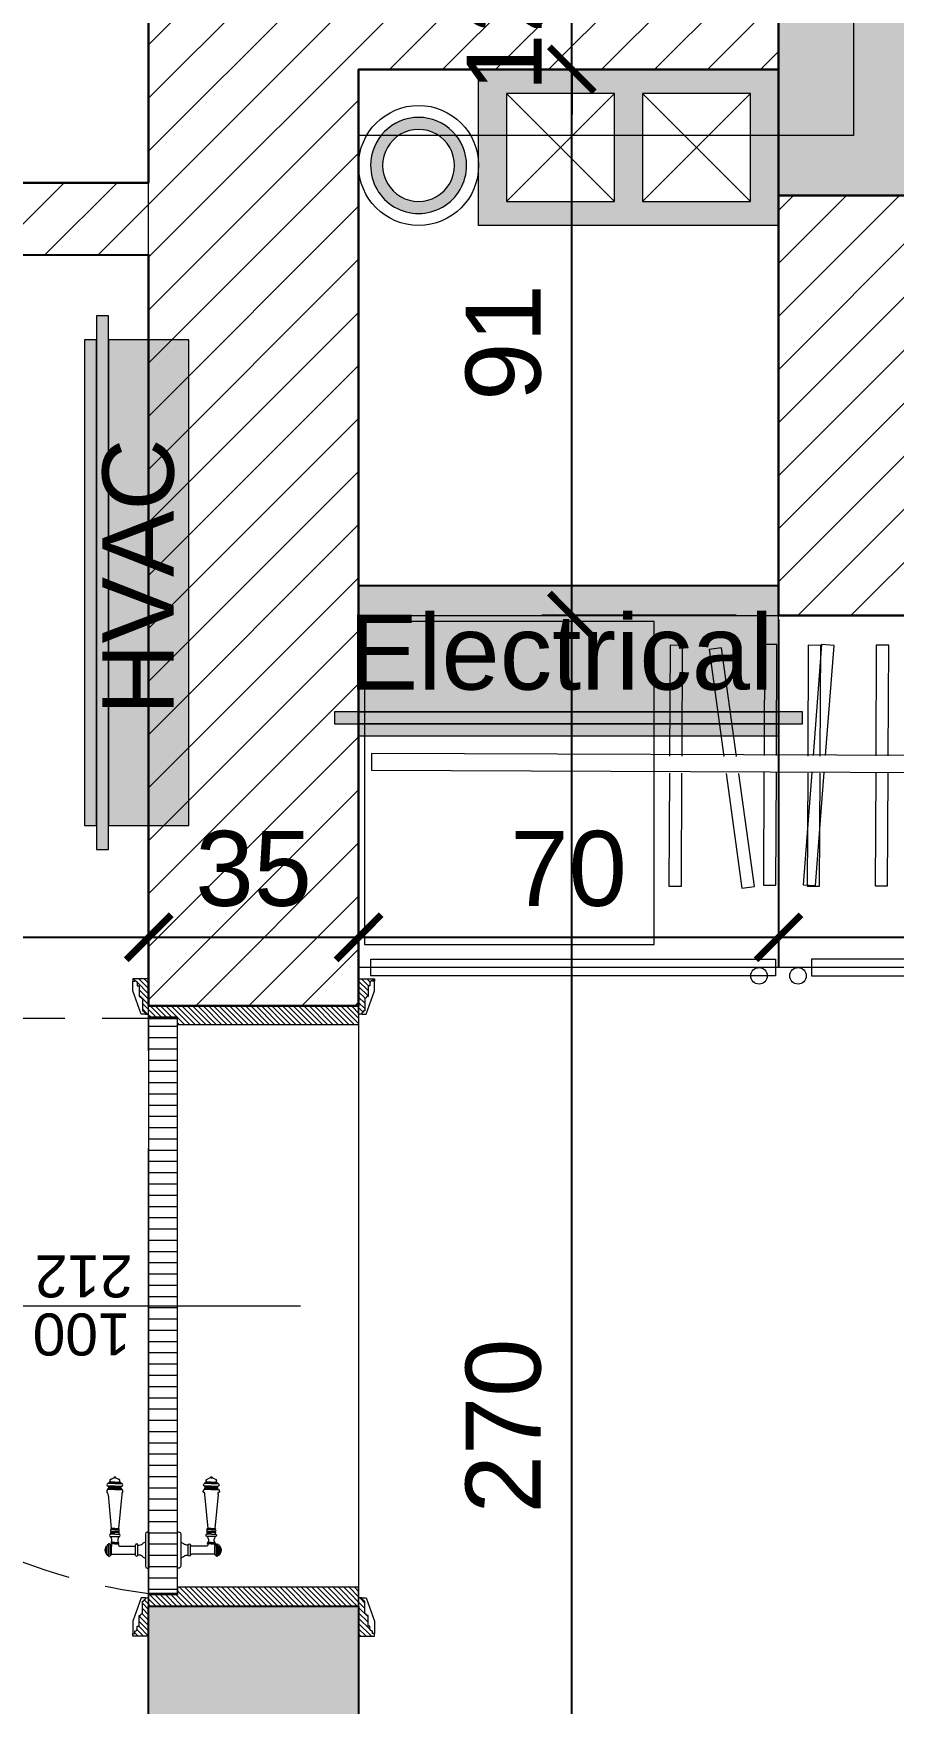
# Model space of a CAD drawing. Header units: centimetres. Extents: x 111832 to 117233, y -55119 to -48329.
# Drawn here: x 114675.2 to 114818.6, y -52813.6 to -52535.4 of the extents above; entities that cross this region are included whole.
import ezdxf

# ---------------------------------------------------------------- set-up
doc = ezdxf.new("R2010")
doc.units = ezdxf.units.CM
doc.header["$LTSCALE"] = 50
doc.header["$MEASUREMENT"] = 0
for name, pattern in [('AXES', [2, 1.25, -0.25, 0.25, -0.25]), ('CACHE', [0.375, 0.25, -0.125]), ('CONTINU', [0])]:
    doc.linetypes.add(name, pattern=pattern)
doc.layers.get('0').update_dxf_attribs({"color": 8})
for name, color, linetype in [('AXES', 10, 'AXES'), ('BETON COUPE', 3, 'CONTINU'), ('BETON TRAME', 252, 'Continuous'), ('BORD', 5, 'Continuous'), ('COTE 50ème', 1, 'Continuous'), ('TEXTE', 7, 'Continuous')]:
    doc.layers.add(name, color=color, linetype=linetype)
for name, color, linetype, lineweight in [('CONSOLE ISOL.', 214, 'Continuous', 15), ('door', 44, 'Continuous', 5), ('KASETAT_Pen_No__22', 8, 'Continuous', 50), ('KASETAT_Pen_No__75', 6, 'Continuous', 20), ('MACONNERIE COUPE', 7, 'Continuous', 30), ('MACONNERIE HACHURE', 253, 'Continuous', 13), ('mobilimi', 8, 'Continuous', 9), ('PERCEMENT', 253, 'Continuous', 20)]:
    doc.layers.add(name, color=color, linetype=linetype, lineweight=lineweight)
doc.layers.add('KASETAT_Pen_No__176', color=7, linetype='Continuous', lineweight=15, true_color=0x93a0c6)
doc.styles.add('GENERATED_STYLE_1', font='arial.ttf')
doc.styles.add('RS_TEXT_1.50', font='arial.ttf', dxfattribs={"height": 12.5})
doc.styles.add('RS_TXT_50', font='arial.ttf', dxfattribs={"height": 12.5})
doc.dimstyles.new('RS_50CM_LINEAIRE', dxfattribs={"dimscale": 5, "dimtxt": 12.5, "dimasz": 1.5, "dimexe": 1, "dimexo": 2.5, "dimgap": 1, "dimtad": 1, "dimdec": 1, "dimrnd": 0.5, "dimdsep": 46, "dimtxsty": 'RS_TXT_50', "dimblk1": 'ARCHTICK', "dimblk2": 'ARCHTICK', "dimsah": 1, "dimcen": 2.5, "dimdle": 1, "dimclrt": 4, "dimadec": 0, "dimazin": 2, "dimtfac": 1, "dimtdec": 1, "dimtix": 1, "dimtmove": 2, "dimatfit": 3, "dimfxl": 1, "dimtolj": 1, "dimtzin": 0, "dimarcsym": 0})

# ---------------------------------------------------------------- blocks, each defined once
blk = doc.blocks.new('A$C7560ca7f')
at = {"layer": 'AXES', "lineweight": 5, "ltscale": 1.3}
blk.add_line((740, -4150), (740, -1058.41), dxfattribs=at)
blk = doc.blocks.new('door900')
at = {"color": 0}
for p, q in [((-9.3, 67.7), (9.3, 67.7)), ((9.3, 65.2), (-9.3, 65.2)), ((-6.8, 71.5), (-6.8, 70.2)), ((-5.5, 71.5), (-6.8, 71.5)), ((-6.8, 70.2), (6.8, 70.2)), ((-6.8, 62.7), (-6.8, 24)), ((-6.8, 62.7), (6.8, 62.7)), ((-5.5, 71.5), (5.5, 71.5)), ((5.5, 71.5), (6.8, 71.5)), ((6.8, 71.5), (6.8, 70.2)), ((8.7, 62.7), (6.8, 62.7)), ((10.5, 56.8), (10.5, 62.5)), ((10.5, 56.8), (10.5, 51.1)), ((12.7, 56.8), (12.7, 62.5)), ((12.7, 56.8), (12.7, 51.1)), ((22.5, 63.8), (22.5, 49.8)), ((26.5, 56.8), (26.5, 63.8)), ((26.5, 63.8), (29.1, 63.8)), ((26.5, 63.8), (29.1, 63.8)), ((26.5, 56.8), (26.5, 49.8)), ((29.1, 63.8), (29.1, 62.8)), ((29.1, 62.8), (29.1, 56.8)), ((29.1, 50.8), (29.1, 56.8)), ((31.1, 62.8), (31.1, 56.8)), ((31.1, 50.8), (31.1, 56.8)), ((34.1, 56.8), (34.1, 62.8)), ((34.1, 62.8), (34.1, 56.8)), ((34.1, 50.8), (34.1, 56.8)), ((34.1, 56.8), (34.1, 50.8)), ((92.8, 68.1), (36.2, 62.8)), ((36.2, 56.8), (36.2, 62.8)), ((36.2, 56.8), (36.2, 50.8)), ((101.2, 67.3), (103.2, 68)), ((101.2, 56.8), (101.2, 67.3)), ((101.2, 56.8), (101.2, 46.3)), ((103.2, 68), (103.2, 67.7)), ((103.2, 56.8), (103.2, 68)), ((103.2, 56.8), (103.2, 46.3)), ((106.5, 68), (105.5, 67.3)), ((105.5, 56.8), (105.5, 67.3)), ((105.5, 56.8), (105.5, 46.3)), ((106.5, 56.8), (106.5, 68)), ((106.5, 56.8), (106.5, 45.7)), ((110.7, 68), (111.8, 67.3)), ((110.7, 56.8), (110.7, 68)), ((110.7, 56.8), (110.7, 45.7)), ((111.8, 56.8), (111.8, 67.3)), ((111.8, 66.2), (113.3, 66.2)), ((111.8, 56.8), (111.8, 46.3)), ((113.3, 56.8), (113.3, 66.2)), ((113.3, 56.8), (113.3, 47.5)), ((120.5, 56.8), (120.5, 58.6)), ((120.5, 56.8), (120.5, 55)), ((6.8, 49.1), (6.8, 24)), ((8.7, 50.9), (8.7, 50.9)), ((26.5, 49.8), (29.1, 49.8)), ((26.5, 49.8), (29.1, 49.8)), ((29.1, 50.8), (29.1, 49.8)), ((29.1, 49.8), (29.1, 49.8)), ((92.8, 45.5), (36.2, 50.8)), ((101.2, 46.3), (103.2, 45.7)), ((103.2, 45.9), (103.2, 45.7)), ((106.5, 45.7), (105.5, 46.3)), ((110.7, 45.7), (111.8, 46.3)), ((111.8, 47.5), (113.3, 47.5)), ((-30, 3), (-30, 0)), ((30, 0), (-30, 0)), ((27, 6), (-27, 6)), ((-8.3, 22.3), (8.3, 22.3)), ((-8.3, 18.3), (8.3, 18.3)), ((30, 3), (30, 0))]:
    blk.add_line(p, q, dxfattribs=at)
for centre, radius, start, end in [((-9.3, 66.5), 1.25, 90, 270), ((-6.8, 67.7), 2.51, 90.115, 179.885), ((-6.8, 65.2), 2.51, 180.115, 269.885), ((0, 64), 9.29, 53.4104, 126.5896), ((6.8, 67.7), 2.51, 0.115, 89.885), ((6.8, 65.2), 2.51, 270.115, 359.885), ((8.6, 64.9), 2.15, 272.7029, 297.6142), ((9.3, 66.5), 1.25, 270, 90), ((10, 62.5), 0.561, 3.7097, 127.9634), ((11.6, 62.5), 1.1, 0.0106, 179.9894), ((16.7, 70.5), 8.83, 243.5466, 311.3694), ((24.5, 63.7), 2.01, 4.1469, 175.8531), ((30.1, 62.8), 1.03, 0, 180.0014), ((32.6, 62.8), 1.48, 0, 180), ((35.2, 62.8), 1.03, 0, 180), ((32.6, 62.8), 1.48, 1.563306237032948e-10, 2.08440831604393e-10), ((93.1, 72.5), 4.4, 266.3976, 315.6468), ((98.3, 67.4), 2.89, 358.3861, 135.6468), ((104.3, 67.6), 1.15, 170.914, 348.1019), ((108.6, 68), 2.1, 0, 180), ((115.5, 62.5), 2.84, 13.4568, 140.4953), ((127.9, 65.2), 9.88, 191.9991, 221.6757), ((120.5, 56.8), 1.79, 0, 90), ((120.5, 56.8), 1.79, 270, 0), ((8.7, 49), 1.91, 88.7426, 178.1515), ((8.6, 48.8), 2.15, 62.3858, 87.2971), ((10, 51.1), 0.561, 232.0366, 356.2903), ((11.6, 51.1), 1.1, 180.0106, 359.9894), ((16.7, 43.2), 8.83, 48.6306, 116.4534), ((24.5, 50), 2.01, 184.1469, 355.8531), ((30.1, 50.8), 1.03, 179.9972, 0), ((32.6, 50.8), 1.48, 180, 0), ((35.2, 50.8), 1.03, 180, 0), ((93.1, 41.1), 4.4, 44.3532, 93.6024), ((98.3, 46.2), 2.89, 224.3532, 1.6139), ((104.3, 46.1), 1.15, 11.8981, 189.086), ((108.6, 45.7), 2.1, 180, 0), ((115.5, 51.2), 2.84, 219.5047, 346.5432), ((127.9, 48.5), 9.88, 138.3243, 168.0009), ((-27, 3), 3, 90, 180), ((-6.8, 6), 6, 130.5908, 180), ((-16.6, 16.6), 8.41, 314.3689, 12.0705), ((-8.3, 20.3), 2, 90, 270), ((-8.5, 24), 1.71, 275.059, 359.7825), ((8.5, 24), 1.71, 180.2175, 264.941), ((16.6, 16.6), 8.41, 167.9295, 225.6311), ((8.3, 20.3), 2, 270, 90), ((6.8, 6), 6, 0, 49.4092), ((27, 3), 3, 0, 90)]:
    blk.add_arc(centre, radius, start, end, dxfattribs=at)
blk = doc.blocks.new('_ArchTick')
at = {"color": 0, "linetype": 'ByBlock', "const_width": 0.15}
blk.add_lwpolyline([(-0.5, -0.5), (0.5, 0.5)], dxfattribs=at)
blk = doc.blocks.new('*D1177')
at = {"layer": 'COTE 50ème', "color": 0, "lineweight": -2, "ltscale": 0.5, "transparency": 16777216}
for p, q in [((113989.37, -52568.49), (113989.37, -52690.94)), ((113984.37, -52685.94), (114699.37, -52685.94)), ((114694.37, -52690.31), (114694.37, -52690.94))]:
    blk.add_line(p, q, dxfattribs=at)
at = {"layer": 'Defpoints', "color": 0, "ltscale": 0.5, "transparency": 16777216}
for p in [(113989.37, -52555.99), (114694.37, -52677.81), (114694.37, -52685.94)]:
    blk.add_point(p, dxfattribs=at)
at = {"layer": 'COTE 50ème', "color": 0, "lineweight": -2, "ltscale": 0.5, "transparency": 16777216, "xscale": 7.5, "yscale": 7.5, "zscale": 7.5, "rotation": 180}
blk.add_blockref('_ArchTick', (113989.37, -52685.94), dxfattribs=at)
at = {"layer": 'COTE 50ème', "color": 0, "lineweight": -2, "ltscale": 0.5, "transparency": 16777216, "xscale": 7.5, "yscale": 7.5, "zscale": 7.5}
blk.add_blockref('_ArchTick', (114694.37, -52685.94), dxfattribs=at)
at = {"layer": 'COTE 50ème', "color": 4, "ltscale": 0.5, "transparency": 16777216, "insert": (114341.87, -52674.55), "char_height": 12.5, "attachment_point": 5, "style": 'RS_TXT_50'}
blk.add_mtext('\\A1;705', dxfattribs=at)
blk = doc.blocks.new('*D1178')
at = {"layer": 'COTE 50ème', "color": 0, "lineweight": -2, "ltscale": 0.5, "transparency": 16777216}
for p, q in [((114729.37, -52679.63), (114729.37, -52690.94)), ((114689.37, -52685.94), (114734.37, -52685.94)), ((114694.37, -52690.31), (114694.37, -52690.94))]:
    blk.add_line(p, q, dxfattribs=at)
at = {"layer": 'Defpoints', "color": 0, "ltscale": 0.5, "transparency": 16777216}
for p in [(114729.37, -52667.13), (114694.37, -52677.81), (114729.37, -52685.94)]:
    blk.add_point(p, dxfattribs=at)
at = {"layer": 'COTE 50ème', "color": 0, "lineweight": -2, "ltscale": 0.5, "transparency": 16777216, "xscale": 7.5, "yscale": 7.5, "zscale": 7.5, "rotation": 180}
blk.add_blockref('_ArchTick', (114694.37, -52685.94), dxfattribs=at)
at = {"layer": 'COTE 50ème', "color": 0, "lineweight": -2, "ltscale": 0.5, "transparency": 16777216, "xscale": 7.5, "yscale": 7.5, "zscale": 7.5}
blk.add_blockref('_ArchTick', (114729.37, -52685.94), dxfattribs=at)
at = {"layer": 'COTE 50ème', "color": 4, "ltscale": 0.5, "transparency": 16777216, "insert": (114711.87, -52674.55), "char_height": 12.5, "attachment_point": 5, "style": 'RS_TXT_50'}
blk.add_mtext('\\A1;35', dxfattribs=at)
blk = doc.blocks.new('*D1179')
at = {"layer": 'COTE 50ème', "color": 0, "lineweight": -2, "ltscale": 0.5, "transparency": 16777216}
for p, q in [((114799.37, -52632.98), (114799.37, -52690.94)), ((114729.37, -52679.63), (114729.37, -52690.94)), ((114724.37, -52685.94), (114804.37, -52685.94))]:
    blk.add_line(p, q, dxfattribs=at)
at = {"layer": 'Defpoints', "color": 0, "ltscale": 0.5, "transparency": 16777216}
for p in [(114799.37, -52620.48), (114729.37, -52667.13), (114799.37, -52685.94)]:
    blk.add_point(p, dxfattribs=at)
at = {"layer": 'COTE 50ème', "color": 0, "lineweight": -2, "ltscale": 0.5, "transparency": 16777216, "xscale": 7.5, "yscale": 7.5, "zscale": 7.5, "rotation": 180}
blk.add_blockref('_ArchTick', (114729.37, -52685.94), dxfattribs=at)
at = {"layer": 'COTE 50ème', "color": 0, "lineweight": -2, "ltscale": 0.5, "transparency": 16777216, "xscale": 7.5, "yscale": 7.5, "zscale": 7.5}
blk.add_blockref('_ArchTick', (114799.37, -52685.94), dxfattribs=at)
at = {"layer": 'COTE 50ème', "color": 4, "ltscale": 0.5, "transparency": 16777216, "insert": (114764.37, -52674.55), "char_height": 12.5, "attachment_point": 5, "style": 'RS_TXT_50'}
blk.add_mtext('\\A1;70', dxfattribs=at)
blk = doc.blocks.new('*D1180')
at = {"layer": 'COTE 50ème', "color": 0, "lineweight": -2, "ltscale": 0.5, "transparency": 16777216}
for p, q in [((114799.37, -52632.98), (114799.37, -52690.94)), ((115119.37, -52642.38), (115119.37, -52690.94)), ((114794.37, -52685.94), (115124.37, -52685.94))]:
    blk.add_line(p, q, dxfattribs=at)
at = {"layer": 'Defpoints', "color": 0, "ltscale": 0.5, "transparency": 16777216}
for p in [(114799.37, -52620.48), (115119.37, -52629.88), (115119.37, -52685.94)]:
    blk.add_point(p, dxfattribs=at)
at = {"layer": 'COTE 50ème', "color": 0, "lineweight": -2, "ltscale": 0.5, "transparency": 16777216, "xscale": 7.5, "yscale": 7.5, "zscale": 7.5, "rotation": 180}
blk.add_blockref('_ArchTick', (114799.37, -52685.94), dxfattribs=at)
at = {"layer": 'COTE 50ème', "color": 0, "lineweight": -2, "ltscale": 0.5, "transparency": 16777216, "xscale": 7.5, "yscale": 7.5, "zscale": 7.5}
blk.add_blockref('_ArchTick', (115119.37, -52685.94), dxfattribs=at)
at = {"layer": 'COTE 50ème', "color": 4, "ltscale": 0.5, "transparency": 16777216, "insert": (114959.37, -52674.55), "char_height": 12.5, "attachment_point": 5, "style": 'RS_TXT_50'}
blk.add_mtext('\\A1;320', dxfattribs=at)
blk = doc.blocks.new('*D1277')
at = {"layer": 'COTE 50ème', "color": 0, "lineweight": -2, "ltscale": 0.5, "transparency": 16777216}
for p, q in [((114764.92, -52907.36), (114764.92, -52627.36)), ((114792.31, -52632.36), (114759.92, -52632.36)), ((114755.15, -52902.36), (114769.92, -52902.36))]:
    blk.add_line(p, q, dxfattribs=at)
at = {"layer": 'Defpoints', "color": 0, "ltscale": 0.5, "transparency": 16777216}
for p in [(114764.92, -52632.36), (114804.81, -52632.36), (114742.65, -52902.36)]:
    blk.add_point(p, dxfattribs=at)
at = {"layer": 'COTE 50ème', "color": 0, "lineweight": -2, "ltscale": 0.5, "transparency": 16777216, "xscale": 7.5, "yscale": 7.5, "zscale": 7.5}
for p, rotation in [((114764.92, -52632.36), 90), ((114764.92, -52902.36), 270)]:
    blk.add_blockref('_ArchTick', p, dxfattribs=dict(at, rotation=rotation))
at = {"layer": 'COTE 50ème', "color": 4, "ltscale": 0.5, "transparency": 16777216, "insert": (114753.54, -52767.36), "char_height": 12.5, "attachment_point": 5, "rotation": 90, "style": 'RS_TXT_50'}
blk.add_mtext('\\A1;270', dxfattribs=at)
blk = doc.blocks.new('*D1278')
at = {"layer": 'COTE 50ème', "color": 0, "lineweight": -2, "ltscale": 0.5, "transparency": 16777216}
for p, q in [((114764.92, -52637.36), (114764.92, -52536.36)), ((114757.06, -52541.36), (114769.92, -52541.36)), ((114792.31, -52632.36), (114759.92, -52632.36))]:
    blk.add_line(p, q, dxfattribs=at)
at = {"layer": 'Defpoints', "color": 0, "ltscale": 0.5, "transparency": 16777216}
for p in [(114744.56, -52541.36), (114764.92, -52541.36), (114804.81, -52632.36)]:
    blk.add_point(p, dxfattribs=at)
at = {"layer": 'COTE 50ème', "color": 0, "lineweight": -2, "ltscale": 0.5, "transparency": 16777216, "xscale": 7.5, "yscale": 7.5, "zscale": 7.5}
for p, rotation in [((114764.92, -52541.36), 90), ((114764.92, -52632.36), 270)]:
    blk.add_blockref('_ArchTick', p, dxfattribs=dict(at, rotation=rotation))
at = {"layer": 'COTE 50ème', "color": 4, "ltscale": 0.5, "transparency": 16777216, "insert": (114753.54, -52586.86), "char_height": 12.5, "attachment_point": 5, "rotation": 90, "style": 'RS_TXT_50'}
blk.add_mtext('\\A1;91', dxfattribs=at)
blk = doc.blocks.new('*D1279')
at = {"layer": 'COTE 50ème', "color": 0, "lineweight": -2, "ltscale": 0.5, "transparency": 16777216}
for p, q in [((114764.92, -52529.36), (114764.92, -52521.86)), ((114757.06, -52529.36), (114769.92, -52529.36)), ((114764.92, -52541.36), (114764.92, -52529.36)), ((114757.06, -52541.36), (114769.92, -52541.36)), ((114764.92, -52541.36), (114764.92, -52548.86))]:
    blk.add_line(p, q, dxfattribs=at)
at = {"layer": 'Defpoints', "color": 0, "ltscale": 0.5, "transparency": 16777216}
for p in [(114744.56, -52529.36), (114764.92, -52529.36), (114744.56, -52541.36)]:
    blk.add_point(p, dxfattribs=at)
at = {"layer": 'COTE 50ème', "color": 0, "lineweight": -2, "ltscale": 0.5, "transparency": 16777216, "xscale": 7.5, "yscale": 7.5, "zscale": 7.5}
for p, rotation in [((114764.92, -52529.36), 270), ((114764.92, -52541.36), 90)]:
    blk.add_blockref('_ArchTick', p, dxfattribs=dict(at, rotation=rotation))
at = {"layer": 'COTE 50ème', "color": 4, "ltscale": 0.5, "transparency": 16777216, "insert": (114753.64, -52535.36), "char_height": 12.5, "attachment_point": 5, "rotation": 90, "style": 'RS_TXT_50'}
blk.add_mtext('\\A1;12', dxfattribs=at)
blk = doc.blocks.new('*D1291')
at = {"layer": 'COTE 50ème', "color": 0, "lineweight": -2, "ltscale": 0.5, "transparency": 16777216}
for p, q in [((114582.2, -53114.36), (114582.2, -52567.35)), ((114586.75, -52572.35), (114587.2, -52572.35)), ((114674.37, -53109.36), (114577.2, -53109.36))]:
    blk.add_line(p, q, dxfattribs=at)
at = {"layer": 'Defpoints', "color": 0, "ltscale": 0.5, "transparency": 16777216}
for p in [(114574.25, -52572.35), (114582.2, -52572.35), (114686.87, -53109.36)]:
    blk.add_point(p, dxfattribs=at)
at = {"layer": 'COTE 50ème', "color": 0, "lineweight": -2, "ltscale": 0.5, "transparency": 16777216, "xscale": 7.5, "yscale": 7.5, "zscale": 7.5}
for p, rotation in [((114582.2, -52572.35), 90), ((114582.2, -53109.36), 270)]:
    blk.add_blockref('_ArchTick', p, dxfattribs=dict(at, rotation=rotation))
at = {"layer": 'COTE 50ème', "color": 4, "ltscale": 0.5, "transparency": 16777216, "insert": (114570.81, -52840.86), "char_height": 12.5, "attachment_point": 5, "rotation": 90, "style": 'RS_TXT_50'}
blk.add_mtext('\\A1;537', dxfattribs=at)

msp = doc.modelspace()

# ---------------------------------------------------------------- hatches: boundary and pattern name
at = {"layer": 'BETON TRAME', "transparency": 33554559}
h = msp.add_hatch(color=256, dxfattribs=at)
h.dxf.hatch_style = 1
h.paths.add_polyline_path([(115189.37, -52797.36), (115224.37, -52797.36), (115224.37, -53272.36), (114694.37, -53272.36), (114694.37, -52797.36), (114729.37, -52797.36), (114729.37, -53232.36), (114939.37, -53232.36), (114939.37, -52902.36), (114979.37, -52902.36), (114979.37, -53232.36), (115189.37, -53232.36)])
h.paths.add_polyline_path([(114824.37, -52057.36), (114799.37, -52057.36), (114799.37, -52562.36), (114824.37, -52562.36)])
h.paths.add_polyline_path([(115119.37, -52057.36), (115094.37, -52057.36), (115094.37, -52562.36), (115119.37, -52562.36)])
h.paths.add_polyline_path([(114689.37, -52082.36), (114799.37, -52082.36), (114799.37, -52057.36), (114689.37, -52057.36)])
h.paths.add_polyline_path([(114229.37, -52082.36), (114329.37, -52082.36), (114329.37, -52057.36), (114229.37, -52057.36)])
h.paths.add_polyline_path([(113989.37, -52147.36), (113964.37, -52147.36), (113964.37, -52057.36), (113989.37, -52057.36)])
h.paths.add_polyline_path([(113964.37, -52567.36), (113989.37, -52567.36), (113989.37, -52424.25), (113964.37, -52424.25)])
h.paths.add_polyline_path([(113964.37, -52887.36), (113989.37, -52887.36), (113989.37, -52747.36), (113964.37, -52747.36)])
h.paths.add_polyline_path([(113964.37, -53134.36), (114044.37, -53134.36), (114044.37, -53109.36), (113989.37, -53109.36), (113989.37, -53082.36), (113964.37, -53082.36)])
h.paths.add_polyline_path([(114329.37, -53134.36), (114399.37, -53134.36), (114399.37, -53109.36), (114329.37, -53109.36)])
h.paths.add_polyline_path([(114484.37, -53134.36), (114499.37, -53134.36), (114499.37, -53109.36), (114484.37, -53109.36)])
h.paths.add_polyline_path([(115434.48, -53134.36), (115419.37, -53134.36), (115419.37, -53109.36), (115434.48, -53109.36)])
h.paths.add_polyline_path([(115589.37, -53134.36), (115519.37, -53134.36), (115519.37, -53109.36), (115589.37, -53109.36)])
h.paths.add_polyline_path([(115954.37, -53134.36), (115874.37, -53134.36), (115874.37, -53109.36), (115929.37, -53109.36), (115929.37, -53062.36), (115954.37, -53062.36)])
h.paths.add_polyline_path([(115954.37, -52887.36), (115929.37, -52887.36), (115929.37, -52747.36), (115954.37, -52747.36)])
h.paths.add_polyline_path([(115929.37, -52147.36), (115954.37, -52147.36), (115954.37, -52057.36), (115929.37, -52057.36)])
h.paths.add_polyline_path([(115689.37, -52082.36), (115689.37, -52057.36), (115589.37, -52057.36), (115589.37, -52082.36)])
h.paths.add_polyline_path([(115119.37, -52082.36), (115229.37, -52082.36), (115229.37, -52057.36), (115119.37, -52057.36)])
h.paths.add_polyline_path([(115954.37, -52567.36), (115929.37, -52567.36), (115929.37, -52424.25), (115954.37, -52424.25)])
h.paths.add_polyline_path([(115764.37, -52507.36), (115704.37, -52507.36), (115704.37, -52482.36), (115764.37, -52482.36)])
h.paths.add_polyline_path([(115579.37, -52507.36), (115519.37, -52507.36), (115519.37, -52482.36), (115579.37, -52482.36)])
h.paths.add_polyline_path([(114339.37, -52507.36), (114399.37, -52507.36), (114399.37, -52482.36), (114339.37, -52482.36)])
h.paths.add_polyline_path([(114154.37, -52507.36), (114214.37, -52507.36), (114214.37, -52482.36), (114154.37, -52482.36)])
at = {"layer": 'door'}
h = msp.add_hatch(dxfattribs=at)
h.set_pattern_fill('ANSI31', color=256, scale=5, angle=1170)
h.set_pattern_definition([(135, (59108.11804, -191215.2286), (-0.4419417382, -0.4419417382), [])])
edge = h.paths.add_edge_path()
edge.add_line((114731.25, -52693.61), (114731.25, -52694.03))
edge.add_line((114731.25, -52694.03), (114730.94, -52694.03))
edge.add_line((114730.94, -52694.03), (114730.94, -52695.79))
edge.add_line((114730.94, -52695.79), (114730.73, -52695.79))
edge.add_arc((114730.41, -52695.79), 0.314, -90, 0, ccw=False)
edge.add_line((114730.41, -52696.11), (114730.41, -52698.2))
edge.add_line((114730.41, -52698.2), (114730.21, -52698.2))
edge.add_arc((114729.89, -52698.2), 0.314, -90, 0, ccw=False)
edge.add_line((114729.89, -52698.51), (114729.89, -52698.72))
edge.add_line((114729.89, -52698.72), (114729.37, -52698.72))
edge.add_line((114729.37, -52698.72), (114729.37, -52692.86))
edge.add_line((114729.37, -52692.86), (114731.99, -52692.86))
edge.add_line((114731.99, -52692.86), (114731.99, -52693.27))
edge.add_line((114731.99, -52693.27), (114731.67, -52693.27))
edge.add_line((114731.67, -52693.27), (114731.67, -52693.19))
edge.add_arc((114731.67, -52693.61), 0.419, 90, 180)
h.paths.add_polyline_path([(114729.37, -52697.36), (114729.37, -52700.51), (114699.19, -52700.51), (114699.19, -52699.25), (114694.37, -52699.25), (114694.37, -52697.36)])
edge = h.paths.add_edge_path()
edge.add_line((114692.48, -52693.61), (114692.48, -52694.03))
edge.add_line((114692.48, -52694.03), (114692.8, -52694.03))
edge.add_line((114692.8, -52694.03), (114692.8, -52695.79))
edge.add_line((114692.8, -52695.79), (114693.01, -52695.79))
edge.add_arc((114693.32, -52695.79), 0.314, 180, 270)
edge.add_line((114693.32, -52696.11), (114693.32, -52698.2))
edge.add_line((114693.32, -52698.2), (114693.53, -52698.2))
edge.add_arc((114693.84, -52698.2), 0.314, 180, 270)
edge.add_line((114693.84, -52698.51), (114693.84, -52698.72))
edge.add_line((114693.84, -52698.72), (114694.37, -52698.72))
edge.add_line((114694.37, -52698.72), (114694.37, -52692.86))
edge.add_line((114694.37, -52692.86), (114691.75, -52692.86))
edge.add_line((114691.75, -52692.86), (114691.75, -52693.27))
edge.add_line((114691.75, -52693.27), (114692.06, -52693.27))
edge.add_line((114692.06, -52693.27), (114692.06, -52693.19))
edge.add_arc((114692.06, -52693.61), 0.419, 0, 90, ccw=False)
h = msp.add_hatch(dxfattribs=at)
h.set_pattern_fill('ANSI31', color=256, scale=15, angle=675)
h.set_pattern_definition([(360, (15060.6856, 2285.4865), (1e-15, 1.875), [])])
h.paths.add_polyline_path([(114699.13, -52699.46), (114699.13, -52795.27), (114694.42, -52795.27), (114694.42, -52699.46)])
h = msp.add_hatch(dxfattribs=at)
h.set_pattern_fill('ANSI31', color=256, scale=5, angle=1170)
h.set_pattern_definition([(135, (59108.11803, -191223.2286), (-0.4419417382, -0.4419417382), [])])
h.paths.add_polyline_path([(114729.37, -52797.36), (114729.37, -52794.22), (114699.19, -52794.22), (114699.19, -52795.48), (114694.37, -52795.48), (114694.37, -52797.36)])
edge = h.paths.add_edge_path()
edge.add_line((114731.25, -52801.11), (114731.25, -52800.7))
edge.add_line((114731.25, -52800.7), (114730.94, -52800.7))
edge.add_line((114730.94, -52800.7), (114730.94, -52798.93))
edge.add_line((114730.94, -52798.93), (114730.73, -52798.93))
edge.add_arc((114730.41, -52798.93), 0.314, 0, 90)
edge.add_line((114730.41, -52798.62), (114730.41, -52796.52))
edge.add_line((114730.41, -52796.52), (114730.21, -52796.52))
edge.add_arc((114729.89, -52796.52), 0.314, 360, 450)
edge.add_line((114729.89, -52796.21), (114729.89, -52796))
edge.add_line((114729.89, -52796), (114729.37, -52796))
edge.add_line((114729.37, -52796), (114729.37, -52802.36))
edge.add_line((114729.37, -52802.36), (114731.99, -52802.36))
edge.add_line((114731.99, -52802.36), (114731.99, -52801.95))
edge.add_line((114731.99, -52801.95), (114731.67, -52801.95))
edge.add_line((114731.67, -52801.95), (114731.67, -52801.53))
edge.add_arc((114731.67, -52801.11), 0.419, 180, 270, ccw=False)
edge = h.paths.add_edge_path()
edge.add_line((114692.48, -52801.11), (114692.48, -52800.7))
edge.add_line((114692.48, -52800.7), (114692.8, -52800.7))
edge.add_line((114692.8, -52800.7), (114692.8, -52798.93))
edge.add_line((114692.8, -52798.93), (114693.01, -52798.93))
edge.add_arc((114693.32, -52798.93), 0.314, 90, 180, ccw=False)
edge.add_line((114693.32, -52798.62), (114693.32, -52796.52))
edge.add_line((114693.32, -52796.52), (114693.53, -52796.52))
edge.add_arc((114693.84, -52796.52), 0.314, 90, 180, ccw=False)
edge.add_line((114693.84, -52796.21), (114693.84, -52796))
edge.add_line((114693.84, -52796), (114694.37, -52796))
edge.add_line((114694.37, -52796), (114694.37, -52802.36))
edge.add_line((114694.37, -52802.36), (114691.75, -52802.36))
edge.add_line((114691.75, -52802.36), (114691.75, -52801.95))
edge.add_line((114691.75, -52801.95), (114692.06, -52801.95))
edge.add_line((114692.06, -52801.95), (114692.06, -52801.53))
edge.add_arc((114692.06, -52801.11), 0.419, 270, 360)
at = {"layer": 'KASETAT_Pen_No__176', "linetype": 'Continuous', "lineweight": 0, "true_color": 0x2776bb}
msp.add_hatch(color=152, dxfattribs=at).paths.add_polyline_path([(114729.37, -52652.36), (114799.37, -52652.36), (114799.37, -52650.36), (114803.37, -52650.36), (114803.37, -52648.36), (114799.37, -52648.36), (114799.37, -52627.36), (114729.37, -52627.36), (114729.37, -52648.36), (114725.37, -52648.36), (114725.37, -52650.36), (114729.37, -52650.36)])
at = {"layer": 'KASETAT_Pen_No__75', "linetype": 'Continuous', "lineweight": 0, "true_color": 0xbf00bf}
msp.add_hatch(color=212, dxfattribs=at).paths.add_polyline_path([(114683.67, -52586.41), (114683.67, -52667.31), (114685.67, -52667.31), (114685.67, -52671.31), (114687.67, -52671.31), (114687.67, -52667.31), (114701.07, -52667.31), (114701.07, -52586.41), (114687.67, -52586.41), (114687.67, -52582.41), (114685.67, -52582.41), (114685.67, -52586.41)])
at = {"layer": 'MACONNERIE HACHURE'}
h = msp.add_hatch(dxfattribs=at)
h.set_pattern_fill('ANSI31', color=256, scale=50, style=0)
h.set_pattern_definition([(45, (923.721, 14234.1016), (-4.41941738, 4.41941738), [])])
h.paths.add_polyline_path([(114499.37, -53137.36), (114499.37, -53147.36), (114399.37, -53147.36), (114399.37, -53097.36), (114499.37, -53097.36), (114499.37, -53107.36), (114414.37, -53107.36), (114414.37, -53137.36)])
h.paths.add_polyline_path([(115954.37, -52057.36), (116034.37, -52057.36), (116034.37, -52082.36), (115954.37, -52082.36)])
h.paths.add_polyline_path([(113964.37, -52057.36), (113884.37, -52057.36), (113884.37, -52082.36), (113964.37, -52082.36)])
h.paths.add_polyline_path([(113884.37, -52082.36), (113859.37, -52082.36), (113859.37, -52130.36), (113884.37, -52130.36)])
h.paths.add_polyline_path([(113989.37, -52154.25), (113964.37, -52154.25), (113964.37, -52147.36), (113989.37, -52147.36)])
h.paths.add_polyline_path([(115954.37, -52154.25), (115929.37, -52154.25), (115929.37, -52147.36), (115954.37, -52147.36)])
h.paths.add_polyline_path([(114926.37, -53272.36), (114926.37, -53387.36), (114992.37, -53387.36), (114992.37, -53272.36), (114972.37, -53272.36), (114972.37, -53367.36), (114946.37, -53367.36), (114946.37, -53272.36)])
h.paths.add_polyline_path([(115224.37, -53762.36), (115294.37, -53762.36), (115294.37, -53622.36), (115269.37, -53622.36), (115269.37, -53737.36), (115224.37, -53737.36)])
h.paths.add_polyline_path([(114694.37, -53762.36), (114624.37, -53762.36), (114624.37, -53622.36), (114649.37, -53622.36), (114649.37, -53737.36), (114694.37, -53737.36)])
h.paths.add_polyline_path([(114224.37, -53134.36), (114329.37, -53134.36), (114329.37, -53109.36), (114224.37, -53109.36)])
h.paths.add_polyline_path([(115694.37, -53134.36), (115589.37, -53134.36), (115589.37, -53109.36), (115694.37, -53109.36)])
h.paths.add_polyline_path([(113964.37, -52902.25), (113989.37, -52902.25), (113989.37, -52887.36), (113964.37, -52887.36)])
h.paths.add_polyline_path([(116034.37, -53342.47), (116059.37, -53342.47), (116059.37, -53397.36), (116034.37, -53397.36)])
h.paths.add_polyline_path([(116034.37, -53087.36), (116059.37, -53087.36), (116059.37, -53157.36), (116034.37, -53157.36)])
h.paths.add_polyline_path([(116034.37, -52902.25), (116059.37, -52902.25), (116059.37, -52747.36), (116034.37, -52747.36)])
h.paths.add_polyline_path([(116034.37, -52502.36), (116059.37, -52502.36), (116059.37, -52542.36), (116034.37, -52542.36)])
h.paths.add_polyline_path([(113884.37, -53342.47), (113859.37, -53342.47), (113859.37, -53397.36), (113884.37, -53397.36)])
h.paths.add_polyline_path([(113884.37, -53087.36), (113859.37, -53087.36), (113859.37, -53157.36), (113884.37, -53157.36)])
h.paths.add_polyline_path([(113884.37, -52902.25), (113859.37, -52902.25), (113859.37, -52747.36), (113884.37, -52747.36)])
h.paths.add_polyline_path([(113884.37, -52494.36), (113859.37, -52494.36), (113859.37, -52542.36), (113884.37, -52542.36)])
h.paths.add_polyline_path([(115929.37, -52507.36), (115764.37, -52507.36), (115764.37, -52482.36), (115929.37, -52482.36)])
h.paths.add_polyline_path([(115704.37, -52507.36), (115701.34, -52507.36), (115701.34, -52482.36), (115704.37, -52482.36)])
h.paths.add_polyline_path([(115606.34, -52507.36), (115579.37, -52507.36), (115579.37, -52482.36), (115606.34, -52482.36)])
h.paths.add_polyline_path([(114214.37, -52507.36), (114217.4, -52507.36), (114217.4, -52482.36), (114214.37, -52482.36)])
h.paths.add_polyline_path([(114312.4, -52507.36), (114339.37, -52507.36), (114339.37, -52482.36), (114312.4, -52482.36)])
h.paths.add_polyline_path([(114679.37, -53134.36), (114694.37, -53134.36), (114694.37, -53109.36), (114679.37, -53109.36)])
h.paths.add_polyline_path([(115954.37, -52902.25), (115929.37, -52902.25), (115929.37, -52887.36), (115954.37, -52887.36)])
h.paths.add_polyline_path([(115494.37, -52677.36), (115506.37, -52677.36), (115506.37, -52507.29), (115519.37, -52507.36), (115519.37, -52482.36), (115494.37, -52482.36), (115494.37, -52590.36), (115484.37, -52590.36), (115484.37, -52602.36), (115494.37, -52602.36)])
h.paths.add_polyline_path([(115506.37, -52804.36), (115506.37, -52814.36), (115494.37, -52814.36), (115494.37, -52769.36), (115506.37, -52769.36), (115506.37, -52779.36), (115929.37, -52779.36), (115929.37, -52804.36)])
h.paths.add_polyline_path([(115239.37, -53134.36), (115224.37, -53134.36), (115224.37, -53109.36), (115239.37, -53109.36)])
h.paths.add_polyline_path([(115392.37, -52928.36), (115370.37, -52928.36), (115370.37, -52819.36), (115224.37, -52819.36), (115224.37, -52807.36), (115382.37, -52807.36), (115382.37, -52916.36), (115392.37, -52916.36)])
h.paths.add_polyline_path([(115506.37, -52906.36), (115494.37, -52906.36), (115494.37, -52916.36), (115484.37, -52916.36), (115484.37, -52928.36), (115494.37, -52928.36), (115494.37, -53097.36), (115418.97, -53097.36), (115418.97, -53107.36), (115504.37, -53107.36), (115504.37, -53137.36), (115418.97, -53137.36), (115418.97, -53147.36), (115519.37, -53147.36), (115519.37, -53107.36), (115506.37, -53107.36)])
h.paths.add_polyline_path([(115224.37, -52602.36), (115224.37, -52697.36), (115189.37, -52697.36), (115189.37, -52541.36), (115119.37, -52541.36), (115119.37, -52529.36), (115224.37, -52529.36), (115224.37, -52590.36), (115234.37, -52590.36), (115234.37, -52602.36)])
h.paths.add_polyline_path([(114229.37, -52082.36), (113989.37, -52082.36), (113989.37, -52057.36), (114229.37, -52057.36)])
h.paths.add_polyline_path([(114564.37, -52357.36), (114564.37, -52382.36), (114564.37, -52382.36), (114564.37, -52422.36), (114576.37, -52422.36), (114576.37, -52412.36), (114586.37, -52412.36), (114586.37, -52400.36), (114576.37, -52400.36), (114576.37, -52252.36), (114799.37, -52252.36), (114799.37, -52232.36), (114576.37, -52232.36), (114576.37, -52224.36), (114564.37, -52224.36)])
h.paths.add_polyline_path([(113989.37, -53082.36), (113964.37, -53082.36), (113964.37, -53062.36), (113989.37, -53062.36)])
h.paths.add_polyline_path([(115372.37, -52308.36), (115119.37, -52308.36), (115119.37, -52288.36), (115372.37, -52288.36), (115372.37, -52278.36), (115384.37, -52278.36), (115384.37, -52590.36), (115392.37, -52590.36), (115392.37, -52602.36), (115316.37, -52602.36), (115316.37, -52590.36), (115372.37, -52590.36)])
h.paths.add_polyline_path([(115229.37, -52082.36), (115372.37, -52082.36), (115372.37, -52196.36), (115384.37, -52196.36), (115384.37, -52082.36), (115409.37, -52082.36), (115409.37, -52057.36), (115229.37, -52057.36)])
h.paths.add_polyline_path([(115146.03, -52902.36), (115189.37, -52902.36), (115189.37, -52942.36), (115146.03, -52942.36)])
h.paths.add_polyline_path([(114979.37, -52902.36), (115019.37, -52902.36), (115019.37, -52942.36), (114979.37, -52942.36)])
h.paths.add_polyline_path([(114772.7, -52902.36), (114729.37, -52902.36), (114729.37, -52942.36), (114772.7, -52942.36)])
h.paths.add_polyline_path([(114939.37, -52902.36), (114899.37, -52902.36), (114899.37, -52942.36), (114939.37, -52942.36)])
h.paths.add_polyline_path([(115094.37, -52082.36), (115074.37, -52082.36), (115074.37, -52057.36), (115094.37, -52057.36)])
h.paths.add_polyline_path([(114706.37, -52529.36), (114706.37, -52400.36), (114668.37, -52400.36), (114668.37, -52412.36), (114694.37, -52412.36), (114694.37, -52560.23), (114576.37, -52560.23), (114576.37, -52504.36), (114564.37, -52504.36), (114564.37, -52572.36), (114694.37, -52572.23), (114694.37, -52697.36), (114729.37, -52697.36), (114729.37, -52541.36), (114799.37, -52541.36), (114799.37, -52529.36)])
h.paths.add_polyline_path([(115929.37, -52082.36), (115869.37, -52082.36), (115869.37, -52057.36), (115929.37, -52057.36)])
h.paths.add_polyline_path([(114974.37, -52082.36), (114824.37, -52082.36), (114824.37, -52057.36), (114974.37, -52057.36)])
h.paths.add_polyline_path([(114689.37, -52082.36), (114576.37, -52082.36), (114576.37, -52142.36), (114564.37, -52142.36), (114564.37, -52082.36), (114329.37, -52082.36), (114329.37, -52057.36), (114689.37, -52057.36)])
h.paths.add_polyline_path([(115094.37, -52562.36), (115094.37, -52612.36), (115009.37, -52612.36), (115009.37, -52632.36), (115119.37, -52632.36), (115119.37, -52562.36)])
h.paths.add_polyline_path([(114909.37, -52632.36), (114799.37, -52632.36), (114799.37, -52562.36), (114824.37, -52562.36), (114824.37, -52612.36), (114909.37, -52612.36)])
at = {"layer": 'PERCEMENT', "linetype": 'Continuous', "lineweight": 0}
h = msp.add_hatch(color=256, dxfattribs=at)
h.paths.add_polyline_path([(114749.37, -52541.36), (114799.37, -52541.36), (114799.37, -52567.36), (114749.37, -52567.36)])
h.paths.add_polyline_path([(114754.03, -52545.36), (114754.03, -52563.36), (114772.03, -52563.36), (114772.03, -52545.36)], flags=0)
h.paths.add_polyline_path([(114776.7, -52545.36), (114776.7, -52563.36), (114794.7, -52563.36), (114794.7, -52545.36)], flags=0)
h = msp.add_hatch(color=256, dxfattribs=at)
edge = h.paths.add_edge_path()
edge.add_ellipse((114739.37, -52557.36), major_axis=(-5.66, 5.66), ratio=1, start_angle=225, end_angle=405)
edge.add_ellipse((114739.37, -52557.36), major_axis=(-5.66, 5.66), ratio=1, start_angle=45, end_angle=225)
edge = h.paths.add_edge_path(flags=0)
edge.add_ellipse((114739.37, -52557.36), major_axis=(-4.24, 4.24), ratio=1, start_angle=45, end_angle=225, ccw=False)
edge.add_ellipse((114739.37, -52557.36), major_axis=(-4.24, 4.24), ratio=1, start_angle=-135, end_angle=45, ccw=False)

# ---------------------------------------------------------------- linework, layer by layer
at = {"layer": 'BETON COUPE'}
for points in [[(114824.37, -52057.36), (114799.37, -52057.36), (114799.37, -52562.36), (114824.37, -52562.36)], [(115189.37, -52797.36), (115224.37, -52797.36), (115224.37, -53272.36), (114694.37, -53272.36), (114694.37, -52797.36), (114729.37, -52797.36), (114729.37, -53232.36), (114939.37, -53232.36), (114939.37, -52902.36), (114979.37, -52902.36), (114979.37, -53232.36), (115189.37, -53232.36)]]:
    msp.add_lwpolyline(points, close=True, dxfattribs=at)
at = {"layer": 'BORD'}
msp.add_lwpolyline([(114729.37, -52627.36), (114799.37, -52627.36), (114799.37, -52541.36), (114729.37, -52541.36)], close=True, dxfattribs=at)
at = {"layer": 'CONSOLE ISOL.'}
msp.add_lwpolyline([(114694.37, -53272.36), (115224.37, -53272.36), (115224.37, -52797.36), (115189.37, -52797.36), (115189.37, -52552.36), (115106.87, -52552.36), (115106.87, -52057.36), (114811.87, -52057.36), (114811.87, -52552.36), (114729.37, -52552.36), (114729.37, -52797.36), (114694.37, -52797.36)], close=True, dxfattribs=at)
at = {"layer": 'door', "linetype": 'CACHE'}
msp.add_line((114699.13, -52699.46), (114611.32, -52699.46), dxfattribs=at)
at = {"layer": 'door'}
msp.add_line((114670.37, -52747.36), (114719.69, -52747.36), dxfattribs=at)
for points in [[(114692.48, -52693.61), (114692.48, -52694.03), (114692.8, -52694.03), (114692.8, -52695.79), (114693.01, -52695.79, 0.414214), (114693.32, -52696.11), (114693.32, -52698.2), (114693.53, -52698.2, 0.414214), (114693.84, -52698.51), (114693.84, -52698.72), (114694.37, -52698.72), (114694.37, -52692.86), (114691.75, -52692.86), (114691.75, -52693.27), (114692.06, -52693.27), (114692.06, -52693.19, -0.414214), (114692.48, -52693.61)], [(114731.25, -52693.61), (114731.25, -52694.03), (114730.94, -52694.03), (114730.94, -52695.79), (114730.73, -52695.79, -0.414214), (114730.41, -52696.11), (114730.41, -52698.2), (114730.21, -52698.2, -0.414214), (114729.89, -52698.51), (114729.89, -52698.72), (114729.37, -52698.72), (114729.37, -52692.86), (114731.99, -52692.86), (114731.99, -52693.27), (114731.67, -52693.27), (114731.67, -52693.19, 0.414214), (114731.25, -52693.61)], [(114692.48, -52801.11), (114692.48, -52800.7), (114692.8, -52800.7), (114692.8, -52798.93), (114693.01, -52798.93, -0.414214), (114693.32, -52798.62), (114693.32, -52796.52), (114693.53, -52796.52, -0.414214), (114693.84, -52796.21), (114693.84, -52796), (114694.37, -52796), (114694.37, -52802.36), (114691.75, -52802.36), (114691.75, -52801.95), (114692.06, -52801.95), (114692.06, -52801.53, 0.414214), (114692.48, -52801.11)], [(114731.25, -52801.11), (114731.25, -52800.7), (114730.94, -52800.7), (114730.94, -52798.93), (114730.73, -52798.93, 0.414214), (114730.41, -52798.62), (114730.41, -52796.52), (114730.21, -52796.52, 0.414214), (114729.89, -52796.21), (114729.89, -52796), (114729.37, -52796), (114729.37, -52802.36), (114731.99, -52802.36), (114731.99, -52801.95), (114731.67, -52801.95), (114731.67, -52801.53, -0.414214), (114731.25, -52801.11)]]:
    msp.add_lwpolyline(points, format="xyb", dxfattribs=at)
for points in [[(114693.84, -52698.72), (114693.11, -52698.72), (114691.75, -52694.87), (114691.75, -52693.27)], [(114729.89, -52698.72), (114730.62, -52698.72), (114731.99, -52694.87), (114731.99, -52693.27)], [(114729.37, -52697.36), (114729.37, -52700.51), (114699.19, -52700.51), (114699.19, -52699.25), (114694.37, -52699.25), (114694.37, -52697.36), (114729.37, -52697.36)], [(114699.13, -52699.46), (114699.13, -52795.27), (114694.42, -52795.27), (114694.42, -52699.46), (114699.13, -52699.46)], [(114729.37, -52797.36), (114729.37, -52794.22), (114699.19, -52794.22), (114699.19, -52795.48), (114694.37, -52795.48), (114694.37, -52797.36), (114729.37, -52797.36)], [(114693.84, -52796), (114693.11, -52796), (114691.75, -52799.86), (114691.75, -52801.95)], [(114729.89, -52796), (114730.62, -52796), (114731.99, -52799.86), (114731.99, -52801.95)]]:
    msp.add_lwpolyline(points, dxfattribs=at)
at = {"layer": 'door', "linetype": 'CACHE'}
msp.add_arc((114707, -52700.42), 95.68, 179.4244, 262.4456, dxfattribs=at)
at = {"layer": 'KASETAT_Pen_No__22', "color": 8, "linetype": 'Continuous', "lineweight": 0}
for p, q in [((114685.67, -52582.41), (114685.67, -52671.31)), ((114687.67, -52582.41), (114685.67, -52582.41)), ((114687.67, -52671.31), (114687.67, -52582.41)), ((114683.67, -52586.41), (114683.67, -52667.31)), ((114685.67, -52586.41), (114683.67, -52586.41)), ((114685.67, -52667.31), (114685.67, -52586.41)), ((114687.67, -52586.41), (114687.67, -52667.31)), ((114701.07, -52586.41), (114687.67, -52586.41)), ((114701.07, -52667.31), (114701.07, -52586.41)), ((114683.67, -52667.31), (114685.67, -52667.31)), ((114687.67, -52667.31), (114701.07, -52667.31)), ((114685.67, -52671.31), (114687.67, -52671.31))]:
    msp.add_line(p, q, dxfattribs=at)
at = {"layer": 'KASETAT_Pen_No__22', "color": 32, "linetype": 'Continuous', "lineweight": 0, "true_color": 0xcd6928}
for p, q in [((114799.37, -52627.36), (114729.37, -52627.36)), ((114729.37, -52627.36), (114729.37, -52648.36)), ((114799.37, -52648.36), (114799.37, -52627.36)), ((114803.37, -52648.36), (114725.37, -52648.36)), ((114725.37, -52648.36), (114725.37, -52650.36)), ((114725.37, -52650.36), (114803.37, -52650.36)), ((114729.37, -52648.36), (114799.37, -52648.36)), ((114799.37, -52650.36), (114729.37, -52650.36)), ((114729.37, -52650.36), (114729.37, -52652.36)), ((114799.37, -52652.36), (114799.37, -52650.36)), ((114803.37, -52650.36), (114803.37, -52648.36)), ((114729.37, -52652.36), (114799.37, -52652.36))]:
    msp.add_line(p, q, dxfattribs=at)
at = {"layer": 'MACONNERIE COUPE'}
for points in [[(114706.37, -52529.36), (114706.37, -52400.36), (114668.37, -52400.36), (114668.37, -52412.36), (114694.37, -52412.36), (114694.37, -52560.23), (114576.37, -52560.23), (114576.37, -52504.36), (114564.37, -52504.36), (114564.37, -52572.36), (114694.37, -52572.23), (114694.37, -52697.36), (114729.37, -52697.36), (114729.37, -52541.36), (114799.37, -52541.36), (114799.37, -52529.36)], [(114909.37, -52632.36), (114799.37, -52632.36), (114799.37, -52562.36), (114824.37, -52562.36), (114824.37, -52612.36), (114909.37, -52612.36)]]:
    msp.add_lwpolyline(points, close=True, dxfattribs=at)
at = {"layer": 'mobilimi'}
for p, q in [((114867.35, -52655.8), (114731.51, -52655.3)), ((114731.51, -52658.12), (114867.35, -52658.67))]:
    msp.add_line(p, q, dxfattribs=at)
for points in [[(114869.37, -52690.99), (114729.37, -52690.99), (114729.37, -52632.36), (114869.37, -52632.36)], [(114778.64, -52633.36), (114730.37, -52633.36), (114730.37, -52687.14), (114778.64, -52687.14)], [(114731.38, -52689.61), (114798.87, -52689.61), (114798.87, -52692.36), (114731.38, -52692.36)], [(114867.35, -52689.61), (114804.87, -52689.61), (114804.87, -52692.36), (114867.35, -52692.36)]]:
    msp.add_lwpolyline(points, close=True, dxfattribs=at)
for points in [[(114781.29, -52637.3), (114781.2, -52655.77)], [(114783.28, -52655.78), (114783.37, -52637.31), (114781.29, -52637.3)], [(114792.35, -52655.82), (114789.86, -52637.74), (114787.8, -52638.02)], [(114787.8, -52638.02), (114790.26, -52655.81)], [(114797.04, -52637.16), (114796.95, -52655.63)], [(114799.02, -52655.64), (114799.11, -52637.17), (114797.04, -52637.16)], [(114804.33, -52637.3), (114804.24, -52655.77)], [(114806.32, -52655.78), (114806.41, -52637.31), (114804.33, -52637.3)], [(114806.56, -52637.18), (114805.13, -52655.67)], [(114807.21, -52655.68), (114808.63, -52637.34), (114806.56, -52637.18)], [(114815.67, -52637.25), (114815.58, -52655.72)], [(114817.65, -52655.73), (114817.74, -52637.26), (114815.67, -52637.25)], [(114731.51, -52655.3), (114731.51, -52658.12)], [(114781.19, -52658.59), (114781.1, -52677.41), (114783.17, -52677.42), (114783.26, -52658.6)], [(114790.65, -52658.64), (114793.28, -52677.76), (114795.34, -52677.48), (114792.74, -52658.65)], [(114796.93, -52658.45), (114796.84, -52677.27), (114798.92, -52677.28), (114799.01, -52658.46)], [(114804.91, -52658.49), (114803.47, -52677.18), (114805.54, -52677.34), (114806.99, -52658.5)], [(114804.23, -52658.59), (114804.14, -52677.41), (114806.21, -52677.42), (114806.3, -52658.6)], [(114815.57, -52658.54), (114815.47, -52677.36), (114817.55, -52677.37), (114817.64, -52658.55)]]:
    msp.add_lwpolyline(points, dxfattribs=at)
for centre in [(114796.12, -52692.36), (114802.62, -52692.36)]:
    msp.add_circle(centre, 1.38, dxfattribs=at)
at = {"layer": 'PERCEMENT', "linetype": 'Continuous', "lineweight": 13}
for p, q in [((114749.37, -52541.36), (114799.37, -52541.36)), ((114749.37, -52567.36), (114749.37, -52541.36)), ((114799.37, -52567.36), (114799.37, -52541.36)), ((114754.03, -52545.36), (114754.03, -52563.36)), ((114772.03, -52545.36), (114754.03, -52545.36)), ((114754.03, -52545.36), (114772.03, -52563.36)), ((114754.03, -52563.36), (114772.03, -52545.36)), ((114772.03, -52563.36), (114772.03, -52545.36)), ((114776.7, -52545.36), (114776.7, -52563.36)), ((114794.7, -52545.36), (114776.7, -52545.36)), ((114776.7, -52545.36), (114794.7, -52563.36)), ((114776.7, -52563.36), (114794.7, -52545.36)), ((114794.7, -52563.36), (114794.7, -52545.36)), ((114754.03, -52563.36), (114772.03, -52563.36)), ((114776.7, -52563.36), (114794.7, -52563.36)), ((114799.37, -52567.36), (114749.37, -52567.36))]:
    msp.add_line(p, q, dxfattribs=at)
at = {"layer": 'PERCEMENT', "linetype": 'Continuous', "lineweight": 20}
for major_axis, start_param, end_param in [((-7.07, 7.07), 3.926991, 10.210176), ((-5.66, 5.66), 3.926991, 7.068583), ((4.24, 4.24), 5.497787, 8.63938), ((-5.66, 5.66), 0.785398, 3.926991), ((4.24, 4.24), 2.356194, 5.497787)]:
    msp.add_ellipse((114739.37, -52557.36), major_axis=major_axis, ratio=1, start_param=start_param, end_param=end_param, dxfattribs=at)

# ---------------------------------------------------------------- block references
at = {"layer": 'door', "yscale": 0.1, "zscale": 0.1}
for p, xscale, rotation in [((114694.42, -52788.03), 0.1, 90.00000000000001), ((114699.13, -52788.03), -0.1, 270)]:
    msp.add_blockref('door900', p, dxfattribs=dict(at, xscale=xscale, rotation=rotation))
at = {"layer": 'MACONNERIE COUPE', "lineweight": 5, "ltscale": 0.5}
msp.add_blockref('A$C7560ca7f', (113954.37, -50862.36), dxfattribs=at)

# ---------------------------------------------------------------- texts
at = {"layer": 'door', "char_height": 7, "attachment_point": 7, "rotation": 180, "style": 'GENERATED_STYLE_1'}
for s, insert in [('\\A1;\\pt0;212', (114691.71, -52738.93)), ('\\A1;\\pt0;100', (114691.35, -52748.51))]:
    msp.add_mtext(s, dxfattribs=dict(at, insert=insert))
at = {"layer": 'TEXTE', "insert": (114692.69, -52648.96), "char_height": 11.875, "width": 4.320099833421408e-13, "attachment_point": 4, "rotation": 90, "style": 'RS_TEXT_1.50'}
msp.add_mtext('HVAC', dxfattribs=at)
msp.add_mtext('HVAC', dxfattribs=at)
at = {"layer": 'TEXTE', "insert": (114798.49, -52638.52), "char_height": 12.5, "width": 4.547473508864641e-13, "attachment_point": 6, "style": 'RS_TEXT_1.50'}
msp.add_mtext('Electrical', dxfattribs=at)
msp.add_mtext('Electrical', dxfattribs=at)

# ---------------------------------------------------------------- dimensions: what is measured, and where the dimension line sits
at = {"layer": 'COTE 50ème', "ltscale": 0.5}
for base, p1, p2, picture, middle in [((114764.92, -52529.36), (114744.56, -52541.36), (114744.56, -52529.36), '*D1279', (114753.64, -52535.36)), ((114764.92, -52541.36), (114804.81, -52632.36), (114744.56, -52541.36), '*D1278', (114753.54, -52586.86)), ((114582.2, -52572.35), (114686.87, -53109.36), (114574.25, -52572.35), '*D1291', (114570.81, -52840.86)), ((114764.92, -52632.36), (114742.65, -52902.36), (114804.81, -52632.36), '*D1277', (114753.54, -52767.36))]:
    dim = msp.add_linear_dim(base=base, p1=p1, p2=p2, angle=90, dimstyle='RS_50CM_LINEAIRE', dxfattribs=at)
    dim.commit()
    dim.dimension.update_dxf_attribs({"geometry": picture, "text_midpoint": middle})
for base, p1, p2, picture, middle in [((114694.37, -52685.94), (113989.37, -52555.99), (114694.37, -52677.81), '*D1177', (114341.87, -52674.55)), ((114799.37, -52685.94), (114729.37, -52667.13), (114799.37, -52620.48), '*D1179', (114764.37, -52674.55)), ((115119.37, -52685.94), (114799.37, -52620.48), (115119.37, -52629.88), '*D1180', (114959.37, -52674.55)), ((114729.37, -52685.94), (114694.37, -52677.81), (114729.37, -52667.13), '*D1178', (114711.87, -52674.55))]:
    dim = msp.add_linear_dim(base=base, p1=p1, p2=p2, dimstyle='RS_50CM_LINEAIRE', dxfattribs=at)
    dim.commit()
    dim.dimension.update_dxf_attribs({"geometry": picture, "text_midpoint": middle})

doc.saveas('drawing.dxf')
